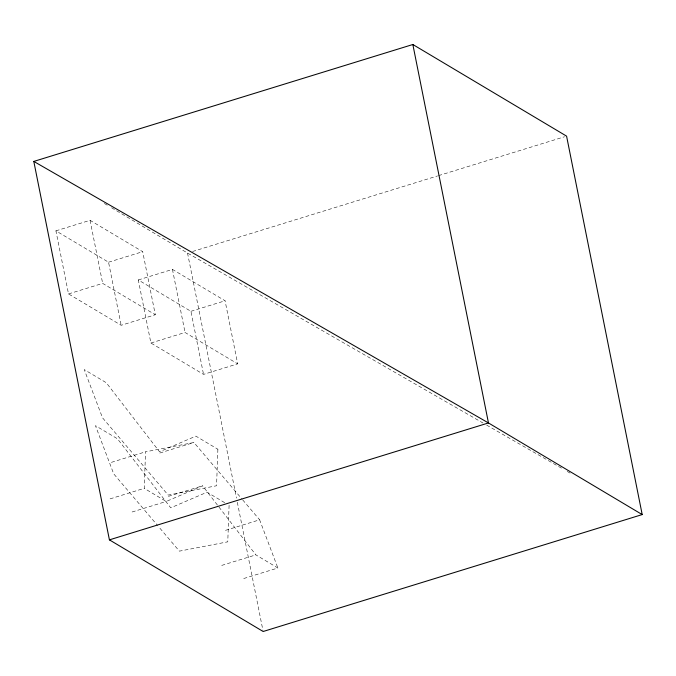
<?xml version="1.0" encoding="UTF-8"?>
<svg xmlns="http://www.w3.org/2000/svg" width="676" height="676" viewBox="0 0 676 676"><rect width="100%" height="100%" fill="white"/><g stroke="black" fill="none" stroke-linecap="round" stroke-linejoin="round"><path stroke-width="0.51" stroke-dasharray="3.38 2.54" d="M243.723 578.529L277.878 568.001L255.858 554.878L202.589 485.816L166.237 501.465L144.225 488.342L145.543 451.822L193.927 442.501L242.016 499.091M229.096 505.31L227.77 541.831L179.385 551.151L158.395 526.435M55.922 230.846L90.069 220.317L142.695 251.683L155.303 314.754L121.156 325.291L68.521 293.916L55.922 230.846L108.549 262.212L121.156 325.291M108.549 262.212L142.695 251.683M192.576 251.497L437.541 175.937M438.555 175.625L564.561 136.755M68.521 293.916L102.667 283.388L155.303 314.754M138.301 279.949L172.448 269.411L225.074 300.778L237.682 363.857L203.535 374.386L150.9 343.019L138.301 279.949L190.928 311.315L203.535 374.386M190.928 311.315L225.074 300.778M150.9 343.019L185.047 332.482L237.682 363.857M111.396 462.35L145.543 451.822M159.781 453.03L193.927 442.501M110.078 498.871L144.225 488.342M168.434 496.353L202.589 485.816M132.09 511.994L166.237 501.465M225.48 530.347L259.626 519.81L277.878 568.001M221.711 565.406L255.858 554.878M111.574 207.777L187.531 253.052L483.019 423.015M486.678 425.12L563.522 469.321M567.181 471.425L570.84 473.53M104.341 203.459L107.957 205.622M224.694 502.682L207.076 492.187L170.732 507.828L117.455 438.775L95.443 425.652L113.695 473.834L157.711 525.641M242.692 499.885L259.626 519.81M187.531 253.052L236.499 498.102M237.327 502.243L262.947 630.455M172.448 269.411L185.047 332.482M90.069 220.317L102.667 283.388M217.892 449.244L216.565 485.765L168.18 495.085L102.49 417.768L84.238 369.586L106.259 382.709L159.528 451.762L195.879 436.121L217.892 449.244"/><path stroke-width="1.01" d="M33.8 161.42L412.842 44.506L566.581 136.138L642.2 514.58L263.158 631.494L109.419 539.862L33.8 161.42L488.469 422.948L642.2 514.58M109.419 539.862L488.469 422.948L412.842 44.506"/></g></svg>
